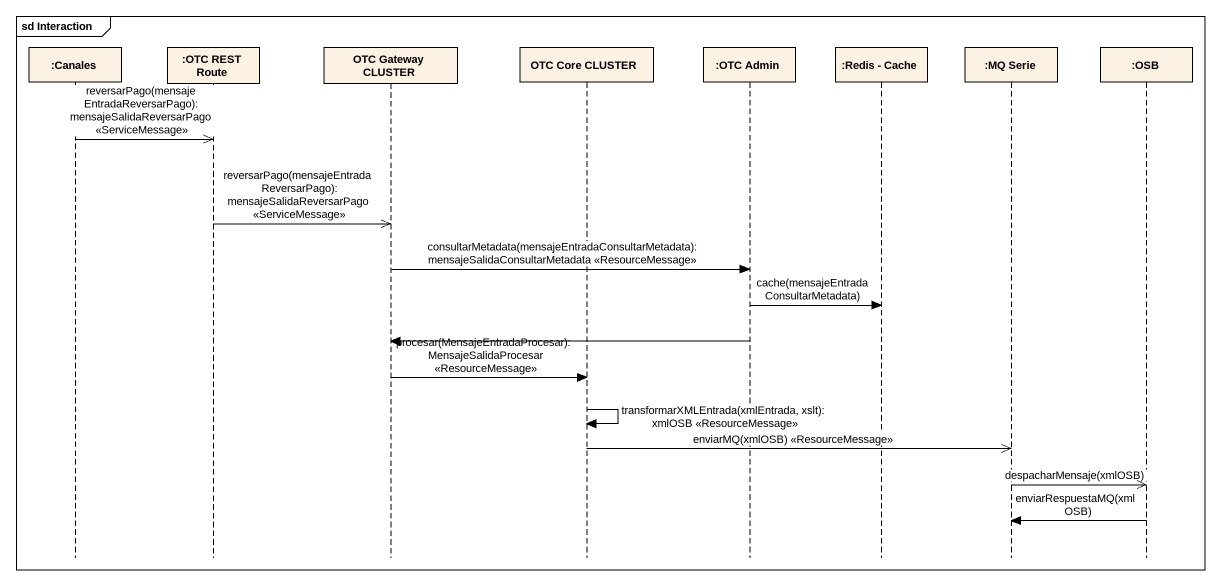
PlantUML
@startuml
mainframe sd Interaction
hide footbox
participant ":Canales" as Canales
participant ":OTC REST Route" as OTC_REST_Route
participant "OTC Gateway CLUSTER" as OTC_Gateway_CLUSTER
participant "OTC Core CLUSTER" as OTC_Core_CLUSTER
participant ":OTC Admin" as OTC_Admin
participant ":Redis - Cache" as Redis_Cache
participant ":MQ Serie" as MQ_Serie
participant ":OSB" as OSB

Canales ->> OTC_REST_Route : reversarPago(mensajeEntradaReversarPago): mensajeSalidaReversarPago <<ServiceMessage>>
OTC_REST_Route ->> OTC_Gateway_CLUSTER : reversarPago(mensajeEntradaReversarPago): mensajeSalidaReversarPago <<ServiceMessage>>
OTC_Gateway_CLUSTER -> OTC_Admin : consultarMetadata(mensajeEntradaConsultarMetadata): mensajeSalidaConsultarMetadata <<ResourceMessage>>
OTC_Admin -> Redis_Cache : cache(mensajeEntradaConsultarMetadata)
OTC_Admin -> OTC_Gateway_CLUSTER
OTC_Gateway_CLUSTER -> OTC_Core_CLUSTER : procesar(MensajeEntradaProcesar): MensajeSalidaProcesar <<ResourceMessage>>
OTC_Core_CLUSTER -> OTC_Core_CLUSTER : transformarXMLEntrada(xmlEntrada, xslt): xmlOSB <<ResourceMessage>>
OTC_Core_CLUSTER ->> MQ_Serie : enviarMQ(xmlOSB) <<ResourceMessage>>
MQ_Serie ->> OSB : despacharMensaje(xmlOSB)
OSB -> MQ_Serie : enviarRespuestaMQ(xmlOSB)
@enduml
